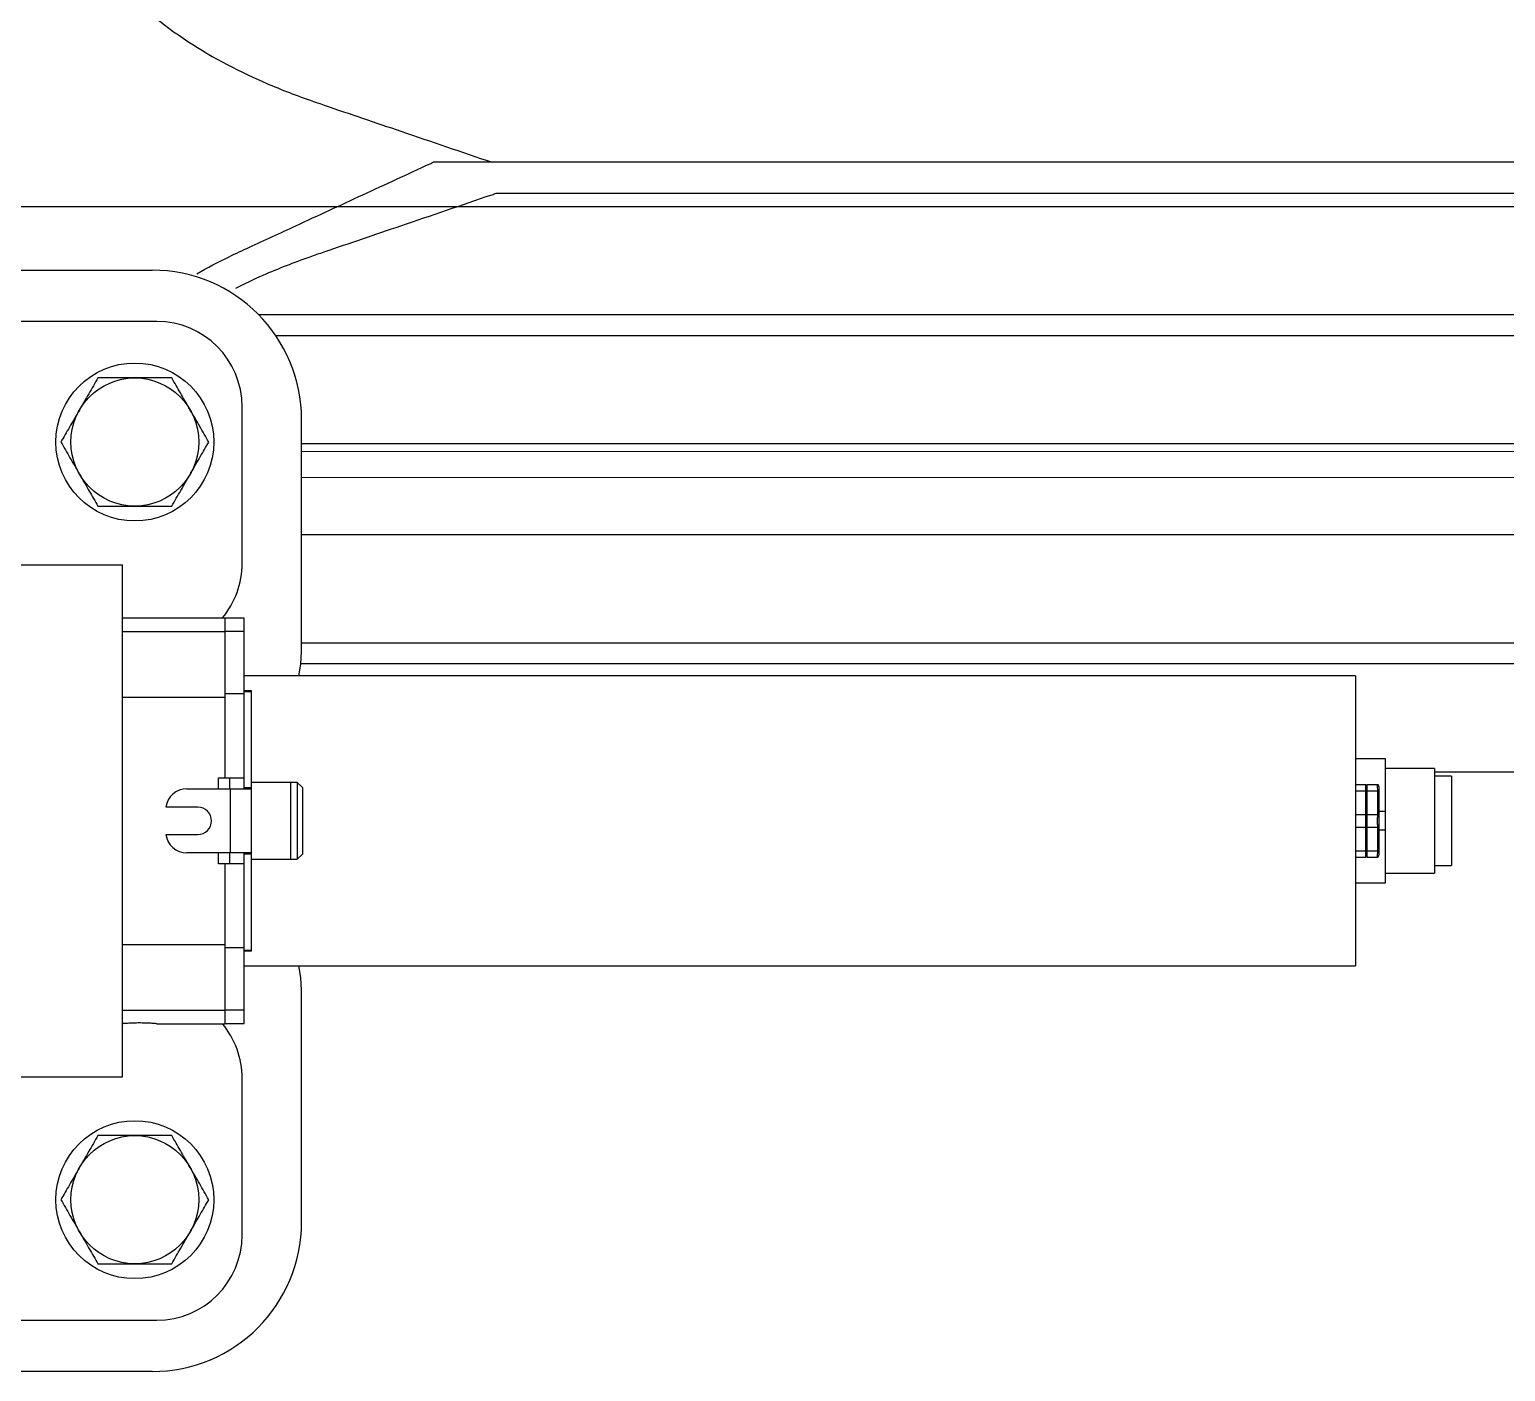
# Model space of a CAD drawing. Header units: feet. Extents: x -21 to 5170, y -254 to 1413.
# Drawn here: x 500.77 to 516.6, y 71.17 to 85.56 of the extents above; entities that cross this region are included whole.
import ezdxf
from ezdxf.lldxf.tags import DXFTag

# ---------------------------------------------------------------- set-up
doc = ezdxf.new("R2010")
doc.units = ezdxf.units.FT
doc.header["$MEASUREMENT"] = 0
for name, color, linetype in [('DC FEEEDERS', 1, 'Continuous'), ('E-ARRY-TABL', 9, 'Continuous'), ('PV-AG-DC1', 142, 'DC1'), ('WIRE MANAGEMENT', 4, 'Continuous')]:
    doc.layers.add(name, color=color, linetype=linetype)
doc.styles.add('NEI-A', font='arial.ttf')
tags = doc.linetypes.add('DC1', pattern='A,0.176989,-0.035266,["DC1",NEI-A,S=0.1,R=0,X=0,Y=-0.05],-0.314734,0.176989', length=0.703978).pattern_tags.tags
tags[6] = DXFTag(74, 10)

msp = doc.modelspace()

# ---------------------------------------------------------------- linework, layer by layer
at = {"layer": 'DC FEEEDERS'}
for points in [[(499.25065, 83.65906), (733.16231, 83.65906)], [(503.22695, 82.49906), (729.05095, 82.49906)], [(503.40979, 82.27712), (728.86811, 82.27712)], [(503.68895, 81.11712), (728.58895, 81.11712)], [(503.68895, 80.13972), (728.58895, 80.13972)], [(503.68895, 78.97972), (728.58895, 78.97972)], [(503.68895, 78.75778), (728.59628, 78.75778)], [(515.83908, 77.59778), (729.94141, 77.59778)]]:
    msp.add_lwpolyline(points, dxfattribs=at)
at = {"layer": 'E-ARRY-TABL'}
for p, q in [((499.62716, 82.97565), (502.08676, 82.97565)), ((502.13574, 82.42633), (500.10109, 82.42633)), ((503.05128, 79.83243), (503.05128, 81.51079)), ((503.68895, 78.88713), (503.68895, 81.37345)), ((490.50838, 79.81704), (501.76952, 79.81704)), ((501.76952, 74.3238), (501.76952, 79.81704)), ((501.76952, 79.24602), (502.86817, 79.24602)), ((502.86817, 77.53185), (502.86817, 79.24602)), ((503.07417, 79.24441), (502.86817, 79.24441)), ((503.07417, 77.41374), (503.07417, 79.24441)), ((501.76952, 79.1016), (502.86817, 79.1016)), ((503.07417, 79.09999), (502.86817, 79.09999)), ((514.99221, 78.62569), (503.07417, 78.62569)), ((514.99221, 78.62569), (514.99221, 75.51514)), ((501.76952, 78.39795), (502.86817, 78.39795)), ((503.07417, 78.43351), (502.86817, 78.43351)), ((503.07417, 78.4689), (503.14741, 78.4689)), ((503.14741, 78.45554), (503.07417, 78.45554)), ((503.14741, 78.4689), (503.14741, 75.67193)), ((515.31265, 77.73418), (514.99221, 77.73418)), ((515.31265, 76.40665), (515.31265, 77.73418)), ((515.83908, 77.63118), (515.31265, 77.63118)), ((515.83908, 77.63118), (515.83908, 76.50965)), ((502.4585, 77.41374), (503.14741, 77.41374)), ((502.79584, 77.41374), (502.79584, 77.53185)), ((502.79584, 77.53185), (503.07417, 77.53185)), ((502.91486, 77.53185), (502.91486, 77.41374)), ((502.92768, 76.72709), (502.92768, 77.41374)), ((503.07417, 77.42711), (503.14741, 77.42711)), ((503.6418, 77.48241), (503.14741, 77.48241)), ((503.56898, 77.48199), (503.56856, 77.48241)), ((503.56856, 77.48241), (503.56856, 76.65842)), ((503.69673, 77.42748), (503.6418, 77.48241)), ((503.6418, 77.48241), (503.6418, 76.65842)), ((503.69673, 77.42748), (503.69673, 76.71335)), ((514.99221, 77.45952), (515.10208, 77.45952)), ((515.10208, 76.68131), (515.10208, 77.45952)), ((515.11352, 77.45105), (515.10208, 77.45105)), ((515.11352, 77.45952), (515.11352, 76.68131)), ((515.11352, 77.45952), (515.23187, 77.45952)), ((515.24627, 77.42816), (515.23843, 77.45952)), ((515.24627, 76.71267), (515.24627, 77.42816)), ((516.02219, 77.55107), (515.83908, 77.55107)), ((516.02219, 77.55107), (516.02219, 76.58976)), ((514.99221, 77.39085), (515.10208, 77.39085)), ((515.11352, 77.39085), (515.23187, 77.39085)), ((515.23187, 77.13908), (515.23187, 77.39085)), ((502.5752, 77.2169), (502.23187, 77.2169)), ((514.99221, 77.13908), (515.10208, 77.13908)), ((515.11352, 77.13908), (515.23187, 77.13908)), ((515.31265, 77.17157), (515.24627, 77.17157)), ((514.99221, 77.00175), (515.10208, 77.00175)), ((515.11352, 77.00175), (515.23187, 77.00175)), ((515.23187, 76.74998), (515.23187, 77.00175)), ((515.31265, 76.96926), (515.24627, 76.96926)), ((502.23187, 76.92393), (502.5752, 76.92393)), ((503.14741, 76.72709), (502.4585, 76.72709)), ((502.79584, 76.60898), (502.79584, 76.72709)), ((502.91486, 76.72709), (502.91486, 76.60898)), ((503.07417, 74.89642), (503.07417, 76.72709)), ((503.14741, 76.71372), (503.07417, 76.71372)), ((503.14741, 76.65842), (503.6418, 76.65842)), ((503.56856, 76.65842), (503.56898, 76.65884)), ((503.6418, 76.65842), (503.69673, 76.71335)), ((514.99221, 76.74998), (515.10208, 76.74998)), ((514.99221, 76.68131), (515.10208, 76.68131)), ((515.10208, 76.68978), (515.11352, 76.68978)), ((515.11352, 76.74998), (515.23187, 76.74998)), ((515.11352, 76.68131), (515.23187, 76.68131)), ((515.23843, 76.68131), (515.24627, 76.71267)), ((503.07417, 76.60898), (502.79584, 76.60898)), ((502.86817, 74.89481), (502.86817, 76.60898)), ((515.31265, 76.50965), (515.83908, 76.50965)), ((515.83908, 76.58976), (516.02219, 76.58976)), ((514.99221, 76.40665), (515.31265, 76.40665)), ((501.76952, 75.74288), (502.86817, 75.74288)), ((503.07417, 75.70732), (502.86817, 75.70732)), ((503.07417, 75.68529), (503.14741, 75.68529)), ((503.14741, 75.67193), (503.07417, 75.67193)), ((503.07417, 75.51514), (514.99221, 75.51514)), ((503.68895, 72.76738), (503.68895, 75.2537)), ((501.76952, 75.03923), (502.86817, 75.03923)), ((503.07417, 75.04084), (502.86817, 75.04084)), ((502.13574, 74.89481), (502.86817, 74.89481)), ((502.86817, 74.89642), (503.07417, 74.89642)), ((490.50838, 74.3238), (501.76952, 74.3238)), ((503.05128, 72.63005), (503.05128, 74.3084)), ((500.10109, 71.71451), (502.13574, 71.71451)), ((502.08676, 71.16518), (499.62716, 71.16518))]:
    msp.add_line(p, q, dxfattribs=at)
for points in [[(503.65869, 78.62569), (503.68066, 78.74961), (503.68895, 78.88713)], [(503.68895, 75.2537), (503.68066, 75.39122), (503.65869, 75.51514)]]:
    msp.add_lwpolyline(points, dxfattribs=at)
for centre, radius in [((501.90022, 81.13312), 0.84687), ((501.90022, 81.13312), 0.68666), ((501.90022, 73.00771), 0.84687), ((501.90022, 73.00771), 0.68666)]:
    msp.add_circle(centre, radius, dxfattribs=at)
for centre, radius, start, end in [((502.08676, 81.37345), 1.6022, 0, 90), ((502.13574, 81.51079), 0.91554, 0, 90), ((502.13574, 79.83243), 0.91554, 320.170377, 0), ((502.4585, 77.18486), 0.22889, 90, 171.952154), ((502.5752, 77.07042), 0.14649, 270, 90), ((502.4585, 76.95597), 0.22889, 188.047846, 270), ((502.13574, 74.3084), 0.91554, 0, 39.829623), ((502.08676, 72.76738), 1.6022, 270, 0), ((502.13574, 72.63005), 0.91554, 270, 0)]:
    msp.add_arc(centre, radius, start, end, dxfattribs=at)
for points, knots in [([(501.50377, 81.81978), (501.47158, 81.76402), (501.40661, 81.65148), (501.33944, 81.53515), (501.30555, 81.47645)], [0, 0, 0, 0, 0.49545796, 1, 1, 1, 1]), ([(501.90022, 81.81978), (501.86811, 81.81978), (501.78528, 81.81978), (501.65203, 81.81978), (501.55338, 81.81978), (501.50377, 81.81978)], [0, 0, 0, 0, 0.23935703, 0.61757863, 1, 1, 1, 1]), ([(502.29666, 81.81978), (502.26813, 81.81978), (502.18953, 81.81978), (502.05742, 81.81978), (501.95284, 81.81978), (501.90022, 81.81978)], [0, 0, 0, 0, 0.22054197, 0.60774305, 1, 1, 1, 1]), ([(502.49488, 81.47645), (502.49018, 81.48459), (502.4546, 81.54622), (502.38751, 81.66242), (502.32712, 81.76701), (502.29666, 81.81978)], [0, 0, 0, 0, 0.07010368, 0.53079148, 1, 1, 1, 1]), ([(501.30555, 81.47645), (501.30086, 81.46831), (501.26527, 81.40668), (501.19819, 81.29049), (501.1378, 81.1859), (501.10733, 81.13312)], [0, 0, 0, 0, 0.07010368, 0.53079148, 1, 1, 1, 1]), ([(502.6931, 81.13312), (502.6609, 81.18888), (502.59593, 81.30142), (502.52876, 81.41776), (502.49488, 81.47645)], [0, 0, 0, 0, 0.49545796, 1, 1, 1, 1]), ([(501.10733, 81.13312), (501.13953, 81.07737), (501.2045, 80.96483), (501.27167, 80.84849), (501.30555, 80.7898)], [0, 0, 0, 0, 0.49545796, 1, 1, 1, 1]), ([(502.49488, 80.7898), (502.49958, 80.79794), (502.53516, 80.85957), (502.60224, 80.97576), (502.66263, 81.08035), (502.6931, 81.13312)], [0, 0, 0, 0, 0.07010368, 0.53079148, 1, 1, 1, 1]), ([(501.30555, 80.7898), (501.31025, 80.78166), (501.34584, 80.72003), (501.41292, 80.60383), (501.47331, 80.49924), (501.50377, 80.44647)], [0, 0, 0, 0, 0.07010368, 0.53079148, 1, 1, 1, 1]), ([(502.29666, 80.44647), (502.32885, 80.50223), (502.39382, 80.61477), (502.46099, 80.7311), (502.49488, 80.7898)], [0, 0, 0, 0, 0.49545796, 1, 1, 1, 1]), ([(501.50377, 80.44647), (501.55287, 80.44647), (501.65152, 80.44647), (501.78476, 80.44647), (501.86811, 80.44647), (501.90022, 80.44647)], [0, 0, 0, 0, 0.37855597, 0.76064256, 1, 1, 1, 1]), ([(501.90022, 80.44647), (501.95212, 80.44647), (502.0567, 80.44647), (502.18884, 80.44647), (502.26813, 80.44647), (502.29666, 80.44647)], [0, 0, 0, 0, 0.38687002, 0.77945855, 1, 1, 1, 1]), ([(515.23187, 77.39085), (515.23077, 77.40331), (515.22858, 77.42823), (515.22854, 77.45192), (515.23021, 77.45922), (515.23168, 77.45949), (515.23187, 77.45952)], [0, 0, 0, 0, 0.31804449, 0.63621367, 0.95343925, 1, 1, 1, 1]), ([(515.23187, 77.00175), (515.23077, 77.01568), (515.22858, 77.04355), (515.22854, 77.09037), (515.23021, 77.12201), (515.23168, 77.13714), (515.23187, 77.13908)], [0, 0, 0, 0, 0.31804448, 0.63621367, 0.95343925, 1, 1, 1, 1]), ([(515.23187, 76.68131), (515.23077, 76.68278), (515.22858, 76.68573), (515.22854, 76.70886), (515.23021, 76.73321), (515.23168, 76.74807), (515.23187, 76.74998)], [0, 0, 0, 0, 0.31805425, 0.63622342, 0.95344903, 1, 1, 1, 1]), ([(502.13574, 74.89481), (502.13372, 74.89499), (502.12969, 74.89535), (502.09825, 74.8978), (502.05189, 74.90052), (501.99389, 74.90248), (501.93139, 74.90278), (501.87136, 74.9013), (501.8204, 74.89869), (501.78443, 74.89609), (501.77065, 74.89491), (501.76974, 74.89483), (501.76952, 74.89481)], [0, 0, 0, 0, 0.10711423, 0.21421929, 0.32156243, 0.42906278, 0.53630181, 0.64326721, 0.75037268, 0.85781333, 0.96526378, 1, 1, 1, 1]), ([(501.50377, 73.69436), (501.47158, 73.6386), (501.40661, 73.52607), (501.33944, 73.40973), (501.30555, 73.35103)], [0, 0, 0, 0, 0.49545796, 1, 1, 1, 1]), ([(501.90022, 73.69436), (501.86811, 73.69436), (501.78528, 73.69436), (501.65203, 73.69436), (501.55338, 73.69436), (501.50377, 73.69436)], [0, 0, 0, 0, 0.23935703, 0.61757863, 1, 1, 1, 1]), ([(502.29666, 73.69436), (502.26813, 73.69436), (502.18953, 73.69436), (502.05742, 73.69436), (501.95284, 73.69436), (501.90022, 73.69436)], [0, 0, 0, 0, 0.22054197, 0.60774305, 1, 1, 1, 1]), ([(502.49488, 73.35103), (502.49018, 73.35917), (502.4546, 73.4208), (502.38751, 73.537), (502.32712, 73.64159), (502.29666, 73.69436)], [0, 0, 0, 0, 0.07010368, 0.53079148, 1, 1, 1, 1]), ([(501.30555, 73.35103), (501.30086, 73.34289), (501.26527, 73.28127), (501.19819, 73.16507), (501.1378, 73.06048), (501.10733, 73.00771)], [0, 0, 0, 0, 0.07010368, 0.53079148, 1, 1, 1, 1]), ([(502.6931, 73.00771), (502.6609, 73.06346), (502.59593, 73.176), (502.52876, 73.29234), (502.49488, 73.35103)], [0, 0, 0, 0, 0.49545796, 1, 1, 1, 1]), ([(501.10733, 73.00771), (501.13953, 72.95195), (501.2045, 72.83941), (501.27167, 72.72307), (501.30555, 72.66438)], [0, 0, 0, 0, 0.49545796, 1, 1, 1, 1]), ([(502.49488, 72.66438), (502.49958, 72.67252), (502.53516, 72.73415), (502.60224, 72.85034), (502.66263, 72.95493), (502.6931, 73.00771)], [0, 0, 0, 0, 0.07010368, 0.53079148, 1, 1, 1, 1]), ([(501.30555, 72.66438), (501.31025, 72.65624), (501.34584, 72.59461), (501.41292, 72.47841), (501.47331, 72.37382), (501.50377, 72.32105)], [0, 0, 0, 0, 0.07010368, 0.53079148, 1, 1, 1, 1]), ([(502.29666, 72.32105), (502.32885, 72.37681), (502.39382, 72.48935), (502.46099, 72.60568), (502.49488, 72.66438)], [0, 0, 0, 0, 0.49545796, 1, 1, 1, 1]), ([(501.50377, 72.32105), (501.55287, 72.32105), (501.65152, 72.32105), (501.78476, 72.32105), (501.86811, 72.32105), (501.90022, 72.32105)], [0, 0, 0, 0, 0.37855597, 0.76064256, 1, 1, 1, 1]), ([(501.90022, 72.32105), (501.95212, 72.32105), (502.0567, 72.32105), (502.18884, 72.32105), (502.26813, 72.32105), (502.29666, 72.32105)], [0, 0, 0, 0, 0.38687002, 0.77945855, 1, 1, 1, 1])]:
    msp.add_open_spline(points, degree=3, knots=knots, dxfattribs=at)
at = {"layer": 'PV-AG-DC1', "flags": 128}
for points in [[(727.31217, 84.13338), (505.10078, 84.13338)], [(505.77693, 83.80092), (726.63602, 83.80092)]]:
    msp.add_lwpolyline(points, dxfattribs=at)
at = {"layer": 'PV-AG-DC1'}
for points, knots in [([(499.25065, 93.91689), (499.35146, 92.9537), (499.48641, 91.97009), (499.78807, 90.35277), (499.92152, 89.73445), (500.30566, 88.4111), (500.57247, 87.71104), (501.1478, 86.72882), (501.38541, 86.39944), (501.89015, 85.86397), (502.1453, 85.64718), (502.68985, 85.27994), (502.97873, 85.12648), (503.4417, 84.92351), (503.60929, 84.85809), (503.77929, 84.79831), (503.82982, 84.78054), (503.88056, 84.76326), (503.93129, 84.74599), (504.20562, 84.65261), (504.47994, 84.55923), (504.75426, 84.46584), (505.07981, 84.35502), (505.40535, 84.2442), (505.7309, 84.13338)], [5.15457521, 5.15457521, 5.15457521, 5.15457521, 7.98993795, 7.98993795, 9.67658056, 9.67658056, 11.68586125, 11.68586125, 12.79963808, 12.79963808, 13.7036105, 13.7036105, 14.60758292, 14.60758292, 15.10582563, 15.10582563, 15.10582563, 15.25390059, 15.25390059, 15.25390059, 16.0544781, 16.0544781, 16.0544781, 17.00455102, 17.00455102, 17.00455102, 17.00455102]), ([(502.56576, 82.9383), (502.67945, 83.00322), (502.79478, 83.0637), (502.9114, 83.12032), (502.98344, 83.1553), (503.05597, 83.18881), (503.12851, 83.22231), (503.29482, 83.29914), (503.46112, 83.37596), (503.62743, 83.45279), (503.86734, 83.56361), (504.10724, 83.67443), (504.34715, 83.78525), (504.58705, 83.89607), (504.82695, 84.00689), (505.06686, 84.11771), (505.07817, 84.12293), (505.08947, 84.12816), (505.10078, 84.13338)], [14.04246119, 14.04246119, 14.04246119, 14.04246119, 14.3830075, 14.3830075, 14.3830075, 14.59337778, 14.59337778, 14.59337778, 15.07571963, 15.07571963, 15.07571963, 15.77151121, 15.77151121, 15.77151121, 16.46730279, 16.46730279, 16.46730279, 16.50009763, 16.50009763, 16.50009763, 16.50009763]), ([(502.9816, 82.78404), (503.07889, 82.83307), (503.17751, 82.87929), (503.4417, 82.99512), (503.60929, 83.06053), (503.77929, 83.12032), (503.82982, 83.13809), (503.88056, 83.15536), (503.93129, 83.17264), (504.20562, 83.26602), (504.47994, 83.3594), (504.75426, 83.45279), (505.07981, 83.56361), (505.40535, 83.67443), (505.7309, 83.78525), (505.74624, 83.79047), (505.76159, 83.79569), (505.77693, 83.80092)], [14.30565661, 14.30565661, 14.30565661, 14.30565661, 14.60758292, 14.60758292, 15.10582563, 15.10582563, 15.10582563, 15.25390059, 15.25390059, 15.25390059, 16.0544781, 16.0544781, 16.0544781, 17.00455102, 17.00455102, 17.00455102, 17.04933094, 17.04933094, 17.04933094, 17.04933094])]:
    msp.add_open_spline(points, degree=3, knots=knots, dxfattribs=at)
at = {"layer": 'WIRE MANAGEMENT', "color": 4, "linetype": 'Continuous', "lineweight": 18, "elevation": 0.11854, "flags": 128}
for points in [[(503.68895, 81.03034), (728.58895, 81.03034)], [(503.68895, 80.75227), (728.58895, 80.75227)]]:
    msp.add_lwpolyline(points, dxfattribs=at)

doc.saveas('drawing.dxf')
